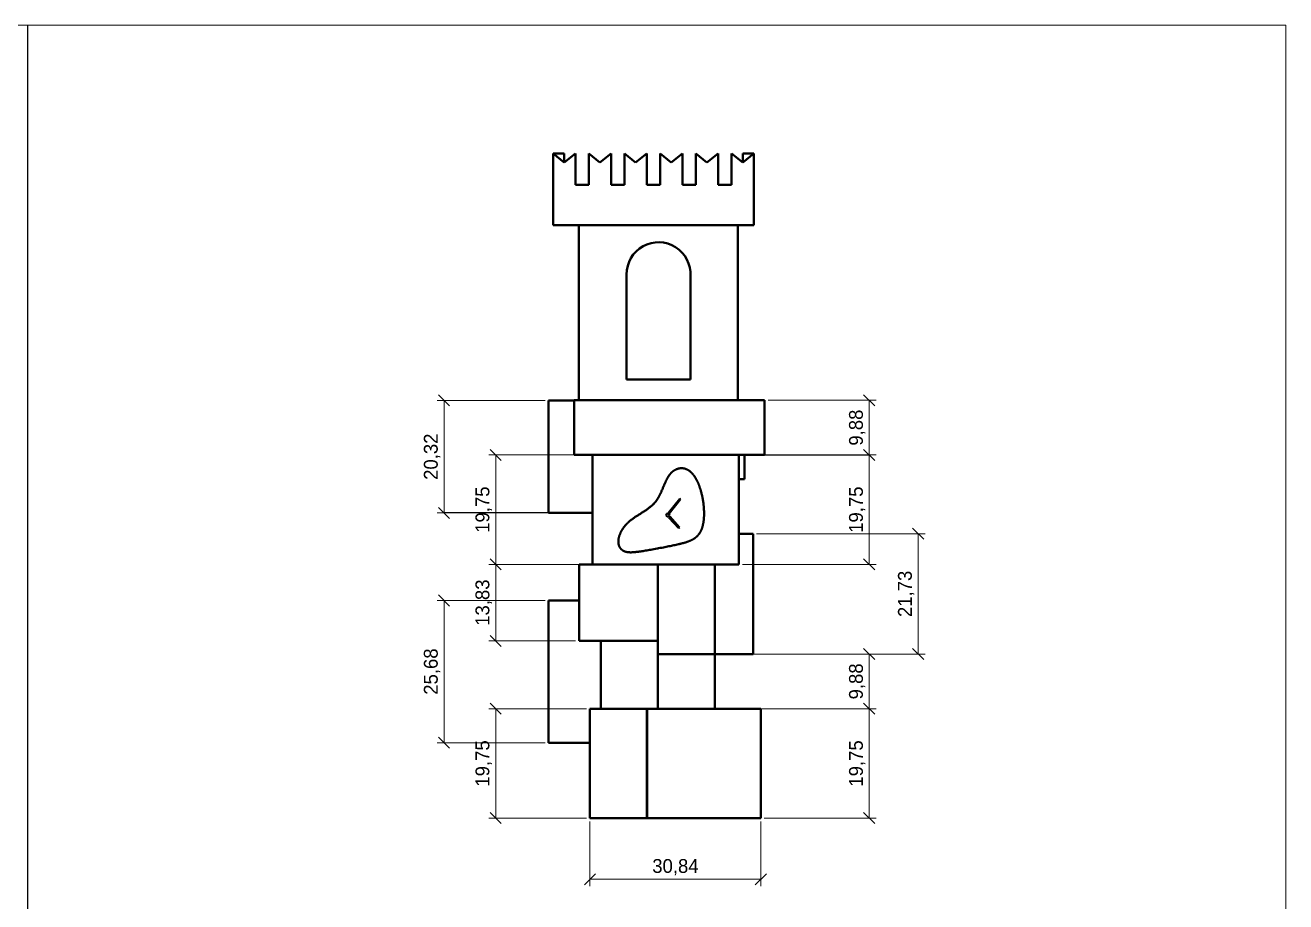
# Model space of a CAD drawing. Header units: millimetres. Extents: x 36 to 506, y 45 to 375.
# Drawn here: x 278.7 to 506.2, y 217.2 to 375.4 of the extents above; entities that cross this region are included whole.
import ezdxf

# ---------------------------------------------------------------- set-up
doc = ezdxf.new("R2010")
doc.units = ezdxf.units.MM
doc.layers.add('misure', color=2, linetype='Continuous', plot=False)
doc.layers.add('几何', color=7, linetype='Continuous')
doc.layers.add('边界', color=7, linetype='Continuous')
doc.dimstyles.new('副本 ISO-25', dxfattribs={"dimtxt": 2.5, "dimasz": 2, "dimexe": 1.25, "dimexo": 0.625, "dimgap": 0.7, "dimtad": 1, "dimrnd": 0.01, "dimtxsty": 'Standard', "dimblk": 'OBLIQUE', "dimcen": 2.5, "dimazin": 0, "dimtfac": 1, "dimtmove": 0, "dimatfit": 3, "dimfxl": 1, "dimfrac": 2, "dimlwd": 15, "dimlwe": 15, "dimarcsym": 0})

# ---------------------------------------------------------------- blocks, each defined once
blk = doc.blocks.new('_Oblique')
at = {"color": 0, "linetype": 'ByBlock', "lineweight": -2}
blk.add_line((-0.5, -0.5), (0.5, 0.5), dxfattribs=at)
blk = doc.blocks.new('*D32')
at = {"layer": 'Defpoints', "color": 0, "transparency": 16777216}
for p in [(412.17, 307.71), (412.17, 297.83), (431.04, 297.83)]:
    blk.add_point(p, dxfattribs=at)
at = {"layer": 'misure', "color": 0, "lineweight": 15, "transparency": 16777216}
for p, q in [((412.79, 307.71), (432.29, 307.71)), ((431.04, 307.71), (431.04, 297.83)), ((412.79, 297.83), (432.29, 297.83))]:
    blk.add_line(p, q, dxfattribs=at)
at = {"layer": 'misure', "color": 0, "lineweight": 15, "transparency": 16777216, "xscale": 2, "yscale": 2, "zscale": 2}
for p, rotation in [((431.04, 307.71), 90), ((431.04, 297.83), 270)]:
    blk.add_blockref('_Oblique', p, dxfattribs=dict(at, rotation=rotation))
at = {"layer": 'misure', "color": 0, "transparency": 16777216, "insert": (428.88, 302.77), "char_height": 2.5, "attachment_point": 5, "rotation": 90}
blk.add_mtext('9,88', dxfattribs=at)
blk = doc.blocks.new('*D33')
at = {"layer": 'Defpoints', "color": 0, "transparency": 16777216}
for p in [(407.53, 297.83), (407.53, 278.08), (431.04, 278.08)]:
    blk.add_point(p, dxfattribs=at)
at = {"layer": 'misure', "color": 0, "lineweight": 15, "transparency": 16777216}
for p, q in [((408.15, 297.83), (432.29, 297.83)), ((431.04, 297.83), (431.04, 278.08)), ((408.15, 278.08), (432.29, 278.08))]:
    blk.add_line(p, q, dxfattribs=at)
at = {"layer": 'misure', "color": 0, "lineweight": 15, "transparency": 16777216, "xscale": 2, "yscale": 2, "zscale": 2}
for p, rotation in [((431.04, 297.83), 90), ((431.04, 278.08), 270)]:
    blk.add_blockref('_Oblique', p, dxfattribs=dict(at, rotation=rotation))
at = {"layer": 'misure', "color": 0, "transparency": 16777216, "insert": (428.88, 287.96), "char_height": 2.5, "attachment_point": 5, "rotation": 90}
blk.add_mtext('19,75', dxfattribs=at)
blk = doc.blocks.new('*D34')
at = {"layer": 'Defpoints', "color": 0, "transparency": 16777216}
for p in [(410.09, 283.61), (410.09, 261.88), (439.88, 261.88)]:
    blk.add_point(p, dxfattribs=at)
at = {"layer": 'misure', "color": 0, "lineweight": 15, "transparency": 16777216}
for p, q in [((410.72, 283.61), (441.13, 283.61)), ((439.88, 283.61), (439.88, 261.88)), ((410.72, 261.88), (441.13, 261.88))]:
    blk.add_line(p, q, dxfattribs=at)
at = {"layer": 'misure', "color": 0, "lineweight": 15, "transparency": 16777216, "xscale": 2, "yscale": 2, "zscale": 2}
for p, rotation in [((439.88, 283.61), 90), ((439.88, 261.88), 270)]:
    blk.add_blockref('_Oblique', p, dxfattribs=dict(at, rotation=rotation))
at = {"layer": 'misure', "color": 0, "transparency": 16777216, "insert": (437.72, 272.75), "char_height": 2.5, "attachment_point": 5, "rotation": 90}
blk.add_mtext('21,73', dxfattribs=at)
blk = doc.blocks.new('*D35')
at = {"layer": 'Defpoints', "color": 0, "transparency": 16777216}
for p in [(403.18, 261.88), (403.18, 252.01), (431.04, 252.01)]:
    blk.add_point(p, dxfattribs=at)
at = {"layer": 'misure', "color": 0, "lineweight": 15, "transparency": 16777216}
for p, q in [((403.81, 261.88), (432.29, 261.88)), ((431.04, 261.88), (431.04, 252.01)), ((403.81, 252.01), (432.29, 252.01))]:
    blk.add_line(p, q, dxfattribs=at)
at = {"layer": 'misure', "color": 0, "lineweight": 15, "transparency": 16777216, "xscale": 2, "yscale": 2, "zscale": 2}
for p, rotation in [((431.04, 261.88), 90), ((431.04, 252.01), 270)]:
    blk.add_blockref('_Oblique', p, dxfattribs=dict(at, rotation=rotation))
at = {"layer": 'misure', "color": 0, "transparency": 16777216, "insert": (428.88, 256.95), "char_height": 2.5, "attachment_point": 5, "rotation": 90}
blk.add_mtext('9,88', dxfattribs=at)
blk = doc.blocks.new('*D36')
at = {"layer": 'Defpoints', "color": 0, "transparency": 16777216}
for p in [(411.48, 252.01), (411.48, 232.26), (431.04, 232.26)]:
    blk.add_point(p, dxfattribs=at)
at = {"layer": 'misure', "color": 0, "lineweight": 15, "transparency": 16777216}
for p, q in [((412.1, 252.01), (432.29, 252.01)), ((431.04, 252.01), (431.04, 232.26)), ((412.1, 232.26), (432.29, 232.26))]:
    blk.add_line(p, q, dxfattribs=at)
at = {"layer": 'misure', "color": 0, "lineweight": 15, "transparency": 16777216, "xscale": 2, "yscale": 2, "zscale": 2}
for p, rotation in [((431.04, 252.01), 90), ((431.04, 232.26), 270)]:
    blk.add_blockref('_Oblique', p, dxfattribs=dict(at, rotation=rotation))
at = {"layer": 'misure', "color": 0, "transparency": 16777216, "insert": (428.88, 242.13), "char_height": 2.5, "attachment_point": 5, "rotation": 90}
blk.add_mtext('19,75', dxfattribs=at)
blk = doc.blocks.new('*D41')
at = {"layer": 'Defpoints', "color": 0, "transparency": 16777216}
for p in [(380.63, 232.26), (411.48, 232.26), (411.48, 221.23)]:
    blk.add_point(p, dxfattribs=at)
at = {"layer": 'misure', "color": 0, "lineweight": 15, "transparency": 16777216}
for p, q in [((380.63, 231.63), (380.63, 219.98)), ((411.48, 231.63), (411.48, 219.98)), ((380.63, 221.23), (411.48, 221.23))]:
    blk.add_line(p, q, dxfattribs=at)
at = {"layer": 'misure', "color": 0, "lineweight": 15, "transparency": 16777216, "xscale": 2, "yscale": 2, "zscale": 2, "rotation": 180}
blk.add_blockref('_Oblique', (380.63, 221.23), dxfattribs=at)
at = {"layer": 'misure', "color": 0, "lineweight": 15, "transparency": 16777216, "xscale": 2, "yscale": 2, "zscale": 2}
blk.add_blockref('_Oblique', (411.48, 221.23), dxfattribs=at)
at = {"layer": 'misure', "color": 0, "transparency": 16777216, "insert": (396.06, 223.39), "char_height": 2.5, "attachment_point": 5}
blk.add_mtext('30,84', dxfattribs=at)
blk = doc.blocks.new('*D42')
at = {"layer": 'Defpoints', "color": 0, "transparency": 16777216}
for p in [(373.16, 307.68), (354.29, 287.36), (373.16, 287.36)]:
    blk.add_point(p, dxfattribs=at)
at = {"layer": 'misure', "color": 0, "lineweight": 15, "transparency": 16777216}
for p, q in [((372.53, 307.68), (353.04, 307.68)), ((354.29, 307.68), (354.29, 287.36)), ((372.53, 287.36), (353.04, 287.36))]:
    blk.add_line(p, q, dxfattribs=at)
at = {"layer": 'misure', "color": 0, "lineweight": 15, "transparency": 16777216, "xscale": 2, "yscale": 2, "zscale": 2}
for p, rotation in [((354.29, 307.68), 90), ((354.29, 287.36), 270)]:
    blk.add_blockref('_Oblique', p, dxfattribs=dict(at, rotation=rotation))
at = {"layer": 'misure', "color": 0, "transparency": 16777216, "insert": (352.13, 297.52), "char_height": 2.5, "attachment_point": 5, "rotation": 90}
blk.add_mtext('20,32', dxfattribs=at)
blk = doc.blocks.new('*D43')
at = {"layer": 'Defpoints', "color": 0, "transparency": 16777216}
for p in [(381.06, 297.83), (363.61, 278.08), (381.06, 278.08)]:
    blk.add_point(p, dxfattribs=at)
at = {"layer": 'misure', "color": 0, "lineweight": 15, "transparency": 16777216}
for p, q in [((380.44, 297.83), (362.36, 297.83)), ((363.61, 297.83), (363.61, 278.08)), ((380.44, 278.08), (362.36, 278.08))]:
    blk.add_line(p, q, dxfattribs=at)
at = {"layer": 'misure', "color": 0, "lineweight": 15, "transparency": 16777216, "xscale": 2, "yscale": 2, "zscale": 2}
for p, rotation in [((363.61, 297.83), 90), ((363.61, 278.08), 270)]:
    blk.add_blockref('_Oblique', p, dxfattribs=dict(at, rotation=rotation))
at = {"layer": 'misure', "color": 0, "transparency": 16777216, "insert": (361.45, 287.96), "char_height": 2.5, "attachment_point": 5, "rotation": 90}
blk.add_mtext('19,75', dxfattribs=at)
blk = doc.blocks.new('*D44')
at = {"layer": 'Defpoints', "color": 0, "transparency": 16777216}
for p in [(378.66, 278.08), (363.61, 264.25), (378.66, 264.25)]:
    blk.add_point(p, dxfattribs=at)
at = {"layer": 'misure', "color": 0, "lineweight": 15, "transparency": 16777216}
for p, q in [((378.03, 278.08), (362.36, 278.08)), ((363.61, 278.08), (363.61, 264.25)), ((378.03, 264.25), (362.36, 264.25))]:
    blk.add_line(p, q, dxfattribs=at)
at = {"layer": 'misure', "color": 0, "lineweight": 15, "transparency": 16777216, "xscale": 2, "yscale": 2, "zscale": 2}
for p, rotation in [((363.61, 278.08), 90), ((363.61, 264.25), 270)]:
    blk.add_blockref('_Oblique', p, dxfattribs=dict(at, rotation=rotation))
at = {"layer": 'misure', "color": 0, "transparency": 16777216, "insert": (361.45, 271.17), "char_height": 2.5, "attachment_point": 5, "rotation": 90}
blk.add_mtext('13,83', dxfattribs=at)
blk = doc.blocks.new('*D45')
at = {"layer": 'Defpoints', "color": 0, "transparency": 16777216}
for p in [(373.16, 271.56), (354.29, 245.88), (373.16, 245.88)]:
    blk.add_point(p, dxfattribs=at)
at = {"layer": 'misure', "color": 0, "lineweight": 15, "transparency": 16777216}
for p, q in [((372.53, 271.56), (353.04, 271.56)), ((354.29, 271.56), (354.29, 245.88)), ((372.53, 245.88), (353.04, 245.88))]:
    blk.add_line(p, q, dxfattribs=at)
at = {"layer": 'misure', "color": 0, "lineweight": 15, "transparency": 16777216, "xscale": 2, "yscale": 2, "zscale": 2}
for p, rotation in [((354.29, 271.56), 90), ((354.29, 245.88), 270)]:
    blk.add_blockref('_Oblique', p, dxfattribs=dict(at, rotation=rotation))
at = {"layer": 'misure', "color": 0, "transparency": 16777216, "insert": (352.13, 258.72), "char_height": 2.5, "attachment_point": 5, "rotation": 90}
blk.add_mtext('25,68', dxfattribs=at)
blk = doc.blocks.new('*D46')
at = {"layer": 'Defpoints', "color": 0, "transparency": 16777216}
for p in [(380.63, 252.01), (363.61, 232.26), (380.63, 232.26)]:
    blk.add_point(p, dxfattribs=at)
at = {"layer": 'misure', "color": 0, "lineweight": 15, "transparency": 16777216}
for p, q in [((380.01, 252.01), (362.36, 252.01)), ((363.61, 252.01), (363.61, 232.26)), ((380.01, 232.26), (362.36, 232.26))]:
    blk.add_line(p, q, dxfattribs=at)
at = {"layer": 'misure', "color": 0, "lineweight": 15, "transparency": 16777216, "xscale": 2, "yscale": 2, "zscale": 2}
for p, rotation in [((363.61, 252.01), 90), ((363.61, 232.26), 270)]:
    blk.add_blockref('_Oblique', p, dxfattribs=dict(at, rotation=rotation))
at = {"layer": 'misure', "color": 0, "transparency": 16777216, "insert": (361.45, 242.13), "char_height": 2.5, "attachment_point": 5, "rotation": 90}
blk.add_mtext('19,75', dxfattribs=at)

msp = doc.modelspace()

# ---------------------------------------------------------------- linework, layer by layer
at = {"layer": 'misure'}
for p, q in [((412.169, 297.831), (431.039, 297.831)), ((373.16, 287.363), (354.29, 287.363))]:
    msp.add_line(p, q, dxfattribs=at)
at = {"layer": '几何', "linetype": 'Continuous', "lineweight": 40}
for p, q in [((373.965, 352.256), (373.965, 339.309)), ((373.965, 352.256), (375.979, 352.256)), ((375.979, 350.645), (373.965, 352.256)), ((375.979, 352.256), (375.979, 350.645)), ((375.979, 350.645), (377.993, 352.256)), ((377.993, 352.256), (377.993, 346.617)), ((380.41, 352.256), (380.41, 346.617)), ((382.423, 350.645), (380.41, 352.256)), ((382.423, 350.645), (384.437, 352.256)), ((384.437, 352.256), (384.437, 346.617)), ((388.868, 350.645), (386.854, 352.256)), ((386.854, 352.256), (386.854, 346.617)), ((388.868, 350.645), (390.882, 352.256)), ((390.882, 352.256), (390.882, 346.617)), ((395.312, 350.645), (393.298, 352.256)), ((393.298, 352.256), (393.298, 346.617)), ((395.312, 350.645), (397.326, 352.256)), ((397.326, 352.256), (397.326, 346.617)), ((401.756, 350.645), (399.742, 352.256)), ((399.742, 352.256), (399.742, 346.617)), ((401.756, 350.645), (403.77, 352.256)), ((403.77, 352.256), (403.77, 346.617)), ((408.201, 350.645), (406.187, 352.256)), ((406.187, 352.256), (406.187, 346.617)), ((408.201, 350.645), (410.214, 352.256)), ((408.201, 350.645), (408.201, 352.256)), ((408.201, 352.256), (410.214, 352.256)), ((410.214, 352.256), (410.214, 339.309)), ((377.993, 346.617), (380.41, 346.617)), ((384.437, 346.617), (386.854, 346.617)), ((390.882, 346.617), (393.298, 346.617)), ((397.326, 346.617), (399.742, 346.617)), ((403.77, 346.617), (406.187, 346.617)), ((373.965, 339.309), (378.645, 339.309)), ((378.645, 339.309), (407.356, 339.309)), ((378.645, 339.309), (378.645, 307.707)), ((407.356, 339.309), (410.214, 339.309)), ((407.356, 339.309), (407.356, 307.707)), ((387.24, 330.444), (387.24, 311.441)), ((398.769, 330.122), (398.769, 311.441)), ((387.24, 311.441), (398.769, 311.441)), ((373.16, 307.678), (377.801, 307.678)), ((373.16, 307.678), (373.16, 287.363)), ((377.801, 307.707), (377.801, 307.678)), ((377.801, 307.707), (378.645, 307.707)), ((377.801, 307.678), (377.801, 297.831)), ((378.645, 307.707), (407.356, 307.707)), ((378.645, 307.707), (407.356, 307.707)), ((407.356, 307.707), (412.169, 307.707)), ((412.169, 307.707), (412.169, 297.831)), ((377.801, 297.831), (408.515, 297.831)), ((381.06, 297.831), (381.06, 287.363)), ((407.527, 297.831), (407.527, 293.486)), ((408.515, 297.831), (408.515, 293.486)), ((408.515, 297.831), (412.169, 297.831)), ((407.527, 293.486), (407.527, 283.61)), ((407.527, 293.486), (408.515, 293.486)), ((394.788, 287.363), (396.861, 289.93)), ((396.981, 289.833), (394.907, 287.266)), ((396.861, 289.93), (396.981, 289.833)), ((373.16, 287.363), (381.06, 287.363)), ((381.06, 287.363), (381.06, 278.079)), ((394.788, 287.363), (394.907, 287.266)), ((394.886, 286.573), (395.034, 286.706)), ((394.886, 286.573), (396.664, 284.597)), ((396.812, 284.73), (395.034, 286.706)), ((396.664, 284.597), (396.812, 284.73)), ((407.527, 283.61), (410.095, 283.61)), ((407.527, 283.61), (407.527, 278.079)), ((410.095, 283.61), (410.095, 261.883)), ((378.659, 278.079), (381.06, 278.079)), ((378.659, 278.079), (378.659, 271.561)), ((381.06, 278.079), (392.88, 278.079)), ((392.88, 278.079), (392.88, 261.883)), ((392.88, 278.079), (403.15, 278.079)), ((403.15, 278.079), (407.527, 278.079)), ((403.15, 278.079), (403.15, 261.883)), ((373.16, 271.561), (378.659, 271.561)), ((373.16, 271.561), (373.16, 245.884)), ((378.659, 271.561), (378.659, 264.253)), ((378.659, 264.253), (392.88, 264.253)), ((382.609, 264.253), (382.609, 252.007)), ((392.88, 261.883), (392.88, 252.007)), ((392.88, 261.883), (403.15, 261.883)), ((392.911, 261.883), (392.911, 252.007)), ((403.15, 261.883), (403.182, 261.883)), ((403.182, 261.883), (410.095, 261.883)), ((403.182, 261.883), (403.182, 252.007)), ((380.634, 252.007), (390.904, 252.007)), ((380.634, 252.007), (380.634, 245.884)), ((390.904, 252.007), (390.904, 232.256)), ((390.904, 252.007), (390.936, 252.007)), ((390.936, 252.007), (390.936, 232.256)), ((390.936, 252.007), (392.911, 252.007)), ((392.911, 252.007), (403.182, 252.007)), ((403.182, 252.007), (411.478, 252.007)), ((411.478, 252.007), (411.478, 232.256)), ((373.16, 245.884), (380.634, 245.884)), ((380.634, 245.884), (380.634, 232.256)), ((390.904, 245.884), (390.936, 245.884)), ((380.634, 232.256), (390.904, 232.256)), ((390.904, 232.256), (390.936, 232.256)), ((390.936, 232.256), (411.478, 232.256))]:
    msp.add_line(p, q, dxfattribs=at)
at = {"layer": '几何', "linetype": 'Continuous', "lineweight": 40, "flags": 128}
for points in [[(399.798, 293.486), (399.794, 293.493), (399.759, 293.555), (399.723, 293.617), (399.687, 293.679), (399.65, 293.741), (399.612, 293.801), (399.573, 293.862), (399.542, 293.91), (399.51, 293.958), (399.478, 294.005), (399.445, 294.052), (399.412, 294.099), (399.382, 294.14), (399.351, 294.181), (399.32, 294.222), (399.289, 294.262), (399.258, 294.302), (399.225, 294.341), (399.193, 294.381), (399.16, 294.419), (399.126, 294.458), (399.092, 294.496), (399.057, 294.534), (399.022, 294.571), (398.985, 294.61), (398.947, 294.648), (398.909, 294.685), (398.87, 294.722), (398.83, 294.758), (398.79, 294.794), (398.749, 294.829), (398.708, 294.863), (398.674, 294.89), (398.641, 294.916), (398.606, 294.942), (398.572, 294.968), (398.537, 294.992), (398.5, 295.018), (398.463, 295.043), (398.425, 295.067), (398.387, 295.09), (398.348, 295.113), (398.311, 295.135), (398.273, 295.155), (398.235, 295.175), (398.197, 295.195), (398.158, 295.214), (398.12, 295.232), (398.08, 295.249), (398.041, 295.266), (398.001, 295.282), (397.961, 295.297), (397.921, 295.312), (397.88, 295.326), (397.839, 295.339), (397.798, 295.352), (397.757, 295.364), (397.72, 295.373), (397.682, 295.383), (397.645, 295.391), (397.607, 295.399), (397.569, 295.407), (397.531, 295.413), (397.491, 295.42), (397.451, 295.425), (397.411, 295.43), (397.371, 295.435), (397.331, 295.438), (397.291, 295.441), (397.251, 295.443), (397.211, 295.444), (397.17, 295.445), (397.13, 295.445), (397.09, 295.444), (397.05, 295.443), (397.01, 295.44), (396.97, 295.437), (396.93, 295.434), (396.893, 295.43), (396.857, 295.425), (396.822, 295.42), (396.786, 295.415), (396.75, 295.408), (396.714, 295.402), (396.668, 295.392), (396.622, 295.382), (396.577, 295.37), (396.531, 295.358), (396.486, 295.345), (396.441, 295.331), (396.397, 295.316), (396.352, 295.3), (396.308, 295.283), (396.265, 295.266), (396.221, 295.248), (396.178, 295.228), (396.142, 295.212), (396.106, 295.194), (396.07, 295.176), (396.035, 295.158), (396, 295.139), (395.963, 295.118), (395.927, 295.098), (395.892, 295.076), (395.856, 295.054), (395.821, 295.032), (395.787, 295.009), (395.745, 294.98), (395.705, 294.951), (395.664, 294.922), (395.625, 294.891), (395.585, 294.86), (395.547, 294.829), (395.509, 294.796), (395.471, 294.764), (395.434, 294.73), (395.397, 294.696), (395.358, 294.659), (395.32, 294.622), (395.282, 294.583), (395.245, 294.544), (395.209, 294.505), (395.178, 294.471), (395.147, 294.436), (395.117, 294.401), (395.087, 294.365), (395.058, 294.329), (395.029, 294.293), (395, 294.256), (394.972, 294.219), (394.936, 294.169), (394.9, 294.119), (394.864, 294.068), (394.83, 294.017), (394.796, 293.965), (394.763, 293.913), (394.73, 293.86), (394.698, 293.807), (394.667, 293.754), (394.636, 293.7), (394.606, 293.646), (394.576, 293.592), (394.539, 293.522), (394.52, 293.486)], [(394.52, 293.486), (394.502, 293.452), (394.466, 293.381), (394.431, 293.31), (394.396, 293.239), (394.357, 293.157), (394.318, 293.074), (394.28, 292.991), (394.242, 292.908), (394.193, 292.797), (394.144, 292.685), (394.096, 292.573), (394.049, 292.461), (394.001, 292.349), (393.954, 292.236), (393.908, 292.124), (393.861, 292.012), (393.814, 291.899), (393.767, 291.787), (393.72, 291.675), (393.673, 291.563), (393.625, 291.451), (393.576, 291.339), (393.527, 291.228), (393.49, 291.145), (393.452, 291.062), (393.414, 290.979), (393.376, 290.896), (393.337, 290.814), (393.297, 290.732), (393.256, 290.65), (393.215, 290.568), (393.182, 290.503), (393.148, 290.438), (393.114, 290.373), (393.079, 290.309), (393.043, 290.245), (393.009, 290.185), (392.975, 290.125), (392.94, 290.066), (392.911, 290.018)], [(400.35, 283.61), (400.383, 283.656), (400.414, 283.702), (400.44, 283.741), (400.465, 283.78), (400.489, 283.82), (400.513, 283.86), (400.537, 283.9), (400.56, 283.94), (400.582, 283.981), (400.604, 284.022), (400.627, 284.065), (400.649, 284.109), (400.67, 284.153), (400.691, 284.197), (400.711, 284.241), (400.731, 284.286), (400.75, 284.331), (400.769, 284.376), (400.787, 284.421), (400.804, 284.466), (400.822, 284.512), (400.838, 284.557), (400.86, 284.619), (400.881, 284.68), (400.9, 284.742), (400.92, 284.804), (400.938, 284.867), (400.956, 284.929), (400.973, 284.992), (400.989, 285.055), (401.004, 285.118), (401.02, 285.185), (401.036, 285.253), (401.05, 285.321), (401.064, 285.39), (401.077, 285.458), (401.09, 285.526), (401.104, 285.607), (401.117, 285.688), (401.129, 285.769), (401.141, 285.85), (401.152, 285.931), (401.161, 286.012), (401.171, 286.093), (401.179, 286.175), (401.187, 286.257), (401.194, 286.338), (401.201, 286.42), (401.206, 286.501), (401.212, 286.583), (401.216, 286.665), (401.22, 286.746), (401.224, 286.849), (401.227, 286.951), (401.23, 287.053), (401.231, 287.156), (401.232, 287.258), (401.231, 287.36), (401.23, 287.462), (401.228, 287.565), (401.226, 287.667), (401.222, 287.769), (401.218, 287.871), (401.213, 287.973), (401.207, 288.082), (401.2, 288.19), (401.193, 288.298), (401.184, 288.407), (401.175, 288.515), (401.165, 288.623), (401.154, 288.731), (401.143, 288.839), (401.129, 288.958), (401.115, 289.077), (401.099, 289.195), (401.083, 289.314), (401.066, 289.432), (401.048, 289.551), (401.029, 289.669), (401.009, 289.787), (400.988, 289.904), (400.966, 290.022), (400.943, 290.139), (400.92, 290.257), (400.9, 290.35), (400.88, 290.444), (400.86, 290.538), (400.838, 290.631), (400.816, 290.724), (400.794, 290.817), (400.771, 290.91), (400.747, 291.003), (400.723, 291.095), (400.698, 291.188), (400.672, 291.28), (400.646, 291.372), (400.619, 291.464), (400.592, 291.556), (400.564, 291.647), (400.539, 291.727), (400.513, 291.806), (400.487, 291.885), (400.46, 291.963), (400.433, 292.042), (400.405, 292.12), (400.377, 292.199), (400.348, 292.277), (400.319, 292.355), (400.288, 292.432), (400.258, 292.51), (400.226, 292.587), (400.199, 292.654), (400.171, 292.72), (400.142, 292.785), (400.113, 292.851), (400.084, 292.916), (400.054, 292.981), (400.023, 293.046), (399.992, 293.111), (399.961, 293.175), (399.929, 293.239), (399.896, 293.303), (399.863, 293.367), (399.829, 293.43), (399.798, 293.486)], [(392.911, 290.018), (392.904, 290.007), (392.868, 289.948), (392.832, 289.89), (392.794, 289.832), (392.756, 289.774), (392.718, 289.717), (392.678, 289.66), (392.638, 289.604), (392.598, 289.549), (392.564, 289.504), (392.53, 289.459), (392.495, 289.415), (392.46, 289.371), (392.424, 289.328), (392.38, 289.275), (392.335, 289.224), (392.289, 289.173), (392.243, 289.122), (392.196, 289.072), (392.149, 289.023), (392.101, 288.974), (392.052, 288.926), (392.003, 288.878), (391.954, 288.831), (391.904, 288.784), (391.853, 288.738), (391.801, 288.691), (391.749, 288.645), (391.696, 288.599), (391.642, 288.554), (391.586, 288.507), (391.53, 288.461), (391.473, 288.415), (391.416, 288.37), (391.358, 288.325), (391.285, 288.269), (391.212, 288.215), (391.139, 288.16), (391.065, 288.107), (390.991, 288.053), (390.916, 288), (390.84, 287.948), (390.765, 287.896), (390.664, 287.828), (390.563, 287.76), (390.461, 287.693), (390.36, 287.626), (390.257, 287.56), (390.155, 287.494), (390.052, 287.429), (389.95, 287.364), (389.948, 287.363)], [(389.948, 287.363), (389.847, 287.299), (389.732, 287.226), (389.616, 287.153), (389.501, 287.08), (389.386, 287.007), (389.271, 286.933), (389.156, 286.86), (389.042, 286.785), (388.928, 286.71), (388.814, 286.635), (388.738, 286.583), (388.663, 286.532), (388.587, 286.48), (388.512, 286.427), (388.438, 286.374), (388.363, 286.321), (388.289, 286.267), (388.225, 286.219), (388.161, 286.171), (388.097, 286.122), (388.034, 286.073), (387.971, 286.023), (387.908, 285.973), (387.846, 285.922), (387.785, 285.87), (387.724, 285.818), (387.663, 285.766), (387.603, 285.712), (387.544, 285.659), (387.497, 285.615), (387.45, 285.571), (387.404, 285.526), (387.358, 285.481), (387.313, 285.436), (387.266, 285.388), (387.22, 285.339), (387.174, 285.29), (387.129, 285.241), (387.084, 285.191), (387.039, 285.14), (386.996, 285.089), (386.953, 285.038), (386.91, 284.986), (386.868, 284.933), (386.829, 284.883), (386.79, 284.833), (386.752, 284.782), (386.714, 284.731), (386.677, 284.679), (386.64, 284.627), (386.604, 284.575), (386.569, 284.522), (386.534, 284.469), (386.499, 284.415), (386.465, 284.361), (386.432, 284.306)], [(386.432, 284.306), (386.396, 284.247), (386.362, 284.186), (386.328, 284.126), (386.294, 284.065), (386.262, 284.004), (386.23, 283.942), (386.199, 283.88), (386.169, 283.817), (386.14, 283.754), (386.118, 283.707), (386.097, 283.659), (386.077, 283.611), (386.057, 283.563), (386.038, 283.515), (386.019, 283.466), (386, 283.418), (385.983, 283.369), (385.965, 283.319), (385.949, 283.27), (385.933, 283.22), (385.917, 283.171), (385.901, 283.117), (385.886, 283.063), (385.872, 283.009), (385.858, 282.955), (385.845, 282.901), (385.833, 282.846), (385.822, 282.791), (385.812, 282.736), (385.803, 282.689), (385.796, 282.641), (385.789, 282.593), (385.783, 282.545), (385.777, 282.497), (385.773, 282.449), (385.769, 282.401), (385.765, 282.353), (385.763, 282.304), (385.762, 282.256), (385.761, 282.208), (385.761, 282.159), (385.762, 282.119), (385.763, 282.079), (385.766, 282.038), (385.768, 281.998), (385.772, 281.958), (385.776, 281.92), (385.78, 281.881), (385.786, 281.843), (385.791, 281.805), (385.798, 281.766), (385.805, 281.728), (385.813, 281.691), (385.822, 281.653), (385.831, 281.615), (385.841, 281.578), (385.85, 281.547), (385.86, 281.516), (385.87, 281.486), (385.88, 281.455), (385.891, 281.425), (385.903, 281.395), (385.916, 281.362), (385.93, 281.33), (385.944, 281.297), (385.959, 281.266), (385.975, 281.234), (385.992, 281.203), (386.006, 281.176), (386.021, 281.149), (386.037, 281.123), (386.053, 281.097), (386.07, 281.071), (386.087, 281.046), (386.105, 281.021), (386.123, 280.996), (386.141, 280.971), (386.16, 280.947), (386.179, 280.924), (386.199, 280.9), (386.22, 280.876), (386.242, 280.852), (386.264, 280.829), (386.287, 280.806), (386.31, 280.784), (386.334, 280.762), (386.357, 280.741), (386.38, 280.721), (386.403, 280.702), (386.427, 280.682), (386.451, 280.664), (386.476, 280.645), (386.501, 280.628), (386.526, 280.61), (386.552, 280.593), (386.578, 280.577), (386.604, 280.561), (386.63, 280.545), (386.658, 280.53), (386.686, 280.514), (386.715, 280.499), (386.744, 280.485), (386.773, 280.471), (386.802, 280.458), (386.837, 280.443), (386.872, 280.429), (386.907, 280.415), (386.942, 280.403), (386.978, 280.39), (387.014, 280.379), (387.05, 280.368), (387.086, 280.358), (387.123, 280.348), (387.159, 280.339), (387.205, 280.328), (387.251, 280.318), (387.298, 280.309), (387.344, 280.301), (387.394, 280.293), (387.444, 280.286), (387.494, 280.279), (387.544, 280.274), (387.595, 280.269), (387.646, 280.265), (387.696, 280.261), (387.747, 280.258), (387.798, 280.256), (387.861, 280.253), (387.924, 280.252), (387.988, 280.252), (388.051, 280.252), (388.116, 280.253), (388.18, 280.254), (388.244, 280.256), (388.308, 280.259), (388.384, 280.263), (388.46, 280.268), (388.536, 280.273), (388.612, 280.279), (388.688, 280.285), (388.783, 280.294), (388.877, 280.304), (388.972, 280.315), (389.067, 280.326), (389.175, 280.339), (389.283, 280.353), (389.39, 280.368), (389.498, 280.383), (389.606, 280.398), (389.713, 280.414), (389.821, 280.431), (390.024, 280.462), (390.228, 280.494), (390.432, 280.527), (390.635, 280.559), (390.886, 280.601), (391.136, 280.642), (391.386, 280.685), (391.636, 280.728), (391.886, 280.772), (392.136, 280.816), (392.435, 280.87), (392.735, 280.925), (392.911, 280.957)], [(392.911, 280.957), (393.034, 280.98), (393.333, 281.037), (393.632, 281.094), (393.881, 281.142), (394.13, 281.191), (394.379, 281.241), (394.627, 281.291), (394.876, 281.342), (395.124, 281.394), (395.338, 281.438), (395.551, 281.484), (395.764, 281.53), (395.977, 281.576), (396.19, 281.623), (396.402, 281.671), (396.615, 281.719), (396.738, 281.747), (396.86, 281.776), (396.983, 281.805), (397.106, 281.835), (397.204, 281.859), (397.301, 281.884), (397.399, 281.909), (397.497, 281.935), (397.594, 281.962), (397.675, 281.984), (397.756, 282.007), (397.837, 282.031), (397.917, 282.055), (397.997, 282.08), (398.077, 282.106), (398.158, 282.133), (398.238, 282.16), (398.318, 282.189), (398.378, 282.21), (398.438, 282.233), (398.497, 282.256), (398.556, 282.279), (398.619, 282.305), (398.681, 282.331), (398.743, 282.358), (398.804, 282.385), (398.865, 282.414), (398.916, 282.438), (398.966, 282.463), (399.017, 282.488), (399.066, 282.514), (399.116, 282.541), (399.165, 282.568), (399.214, 282.596), (399.262, 282.624), (399.31, 282.653), (399.358, 282.683), (399.406, 282.713), (399.452, 282.744), (399.501, 282.777), (399.549, 282.811), (399.597, 282.846), (399.632, 282.873), (399.668, 282.9), (399.702, 282.927), (399.737, 282.955), (399.78, 282.991), (399.822, 283.028), (399.864, 283.065), (399.906, 283.103), (399.947, 283.142), (399.987, 283.181), (400.026, 283.221), (400.065, 283.262), (400.103, 283.303), (400.141, 283.345), (400.177, 283.388), (400.214, 283.431), (400.249, 283.475), (400.283, 283.519), (400.317, 283.564), (400.35, 283.61), (400.35, 283.61)]]:
    msp.add_lwpolyline(points, dxfattribs=at)
at = {"layer": '几何', "linetype": 'Continuous', "lineweight": 40}
msp.add_circle((394.689, 286.968), 0.296, dxfattribs=at)
msp.add_arc((393.01, 330.48), 5.77, 356.44636, 180.35982, dxfattribs=at)
at = {"layer": '边界', "color": 0, "linetype": 'Continuous', "lineweight": 15}
for p, q in [((506.245, 375.436), (51.921, 375.436)), ((506.245, 53.22), (506.245, 375.436))]:
    msp.add_line(p, q, dxfattribs=at)
at = {"layer": '边界', "color": 0}
msp.add_line((279.083, 375.436), (279.083, 53.22), dxfattribs=at)

# ---------------------------------------------------------------- dimensions: what is measured, and where the dimension line sits
at = {"layer": 'misure'}
for base, p1, p2, picture, middle in [((354.2897, 287.3627), (373.1597, 307.678), (373.1597, 287.3627), '*D42', (352.1313, 297.5204)), ((431.039, 297.831), (412.169, 307.707), (412.169, 297.831), '*D32', (428.881, 302.769)), ((363.61, 278.079), (381.06, 297.831), (381.06, 278.079), '*D43', (361.451, 287.955)), ((431.039, 278.079), (407.527, 297.831), (407.527, 278.079), '*D33', (428.881, 287.955)), ((439.877, 261.883), (410.095, 283.61), (410.095, 261.883), '*D34', (437.718, 272.747)), ((363.61, 264.253), (378.659, 278.079), (378.659, 264.253), '*D44', (361.451, 271.166)), ((354.29, 245.884), (373.16, 271.561), (373.16, 245.884), '*D45', (352.131, 258.723)), ((431.039, 252.007), (403.182, 261.883), (403.182, 252.007), '*D35', (428.881, 256.945)), ((363.61, 232.256), (380.634, 252.007), (380.634, 232.256), '*D46', (361.451, 242.132)), ((431.039, 232.256), (411.478, 252.007), (411.478, 232.256), '*D36', (428.881, 242.132))]:
    dim = msp.add_linear_dim(base=base, p1=p1, p2=p2, angle=90, dimstyle='副本 ISO-25', dxfattribs=at)
    dim.commit()
    dim.dimension.update_dxf_attribs({"geometry": picture, "text_midpoint": middle})
dim = msp.add_linear_dim(base=(411.478, 221.227), p1=(380.634, 232.256), p2=(411.478, 232.256), dimstyle='副本 ISO-25', dxfattribs=at)
dim.commit()
dim.dimension.update_dxf_attribs({"geometry": '*D41', "text_midpoint": (396.056, 223.386)})

doc.saveas('drawing.dxf')
